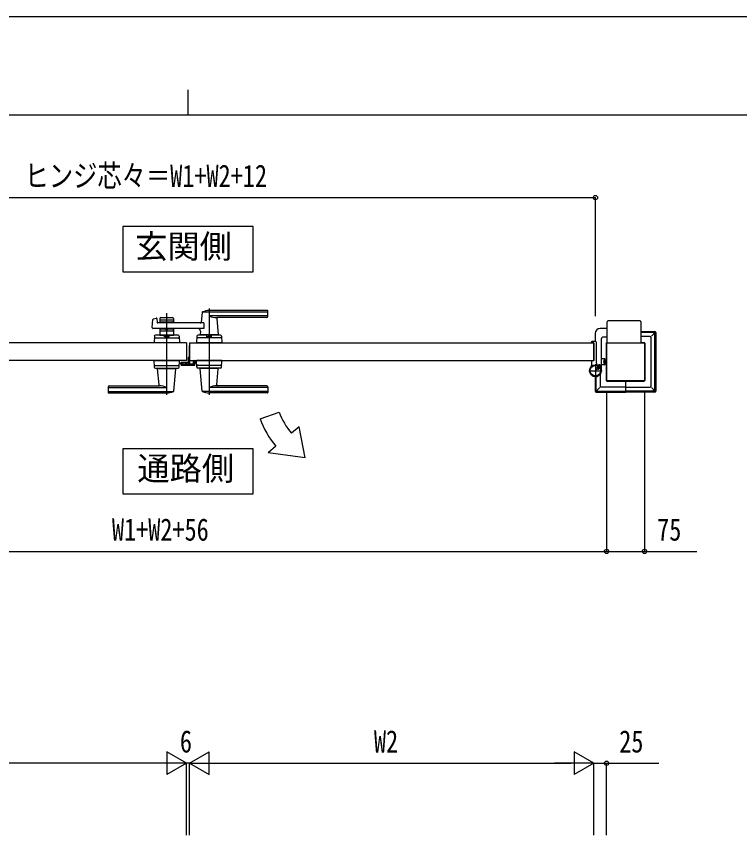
# Model space of a CAD drawing. Units: millimetres, scale not verified. Extents: x -4205 to 4205, y -2970 to 2970.
# Drawn here: x -344 to 1086, y 1319 to 2970 of the extents above; entities that cross this region are included whole.
import ezdxf
from ezdxf.enums import TextEntityAlignment as Align

# ---------------------------------------------------------------- set-up
doc = ezdxf.new("R2010")
doc.units = ezdxf.units.MM
doc.header["$LTSCALE"] = 10
for name, color, linetype in [('0-1_USER1', 3, 'Continuous'), ('0-2_YKK_12', 2, 'Continuous'), ('0-3_YKK_13', 4, 'Continuous'), ('0-4_YKK_A1', 4, 'Continuous'), ('0-5_YKK_D', 6, 'Continuous'), ('0-6_YKK_ZWAK', 7, 'Continuous')]:
    doc.layers.add(name, color=color, linetype=linetype)
doc.styles.add('ＭＳ ゴシック', font='')
doc.styles.get('ＭＳ ゴシック').set_extended_font_data('MS Gothic')

msp = doc.modelspace()

# ---------------------------------------------------------------- linework, layer by layer
at = {"layer": '0-1_USER1'}
for points in [[(-133.78, 2554.58), (-133.78, 2465.33), (123.82, 2465.33), (123.82, 2554.58)], [(-133.78, 2115.14), (-133.78, 2025.89), (123.82, 2025.89), (123.82, 2115.14)]]:
    msp.add_lwpolyline(points, close=True, dxfattribs=at)
at = {"layer": '0-2_YKK_12'}
for p, q in [((-46.98, 2221.55), (-46.98, 2383.1)), ((37.02, 2392.55), (37.02, 2221.55))]:
    msp.add_line(p, q, dxfattribs=at)
at = {"layer": '0-3_YKK_13'}
for p, q in [((-2.03, 2319.55), (-1.98, 2319.55)), ((-2.03, 2297.35), (-2.03, 2319.55)), ((-4.03, 2288.15), (-4.03, 2295.85)), ((-2.53, 2297.35), (-2.03, 2297.35)), ((-18.94, 2282.14), (-18.94, 2285.25)), ((-17.94, 2286.25), (-17.44, 2286.25)), ((-17.44, 2286.25), (-17.33, 2286.15)), ((6.88, 2280.14), (-16.94, 2280.14)), ((-16.83, 2286.1), (-7.53, 2286.1)), ((-7.03, 2286.15), (-6.03, 2286.15)), ((-2.03, 2294.85), (-2.03, 2290.55)), ((7.37, 2289.55), (8.87, 2289.55)), ((8.87, 2289.55), (8.87, 2282.14))]:
    msp.add_line(p, q, dxfattribs=at)
for centre, radius, start, end in [((-2.53, 2295.85), 1.5, 90, 180), ((-1.53, 2294.85), 0.5, 154.15409, 180), ((-1.03, 2290.55), 1, 180, 198.19765)]:
    msp.add_arc(centre, radius, start, end, dxfattribs=at)
for centre, major_axis, ratio, start_param, end_param in [((-17.93, 2285.25), (0.709, -0.709), 0.997265, 2.357564, 3.9256213), ((-16.93, 2282.15), (1.42, 1.42), 0.997265, 2.357564, 3.9256213), ((-16.83, 2286.12), (0.5, 0), 0.052408, 3.1415927, 4.712389), ((-7.53, 2286.12), (0.5, 0), 0.052408, 4.712389, 6.2831853), ((-6.03, 2288.15), (0, -2), 0.99863, 6.2831853, 7.8539816), ((6.87, 2282.15), (-1.42, 1.42), 0.997265, 2.357564, 3.9256213)]:
    msp.add_ellipse(centre, major_axis=major_axis, ratio=ratio, start_param=start_param, end_param=end_param, dxfattribs=at)
at = {"layer": '0-4_YKK_A1'}
for p, q in [((22.97, 2384.93), (21.27, 2365.86)), ((152.02, 2385.53), (23.23, 2385.53)), ((152.02, 2388.55), (37.02, 2388.55)), ((153.02, 2376.55), (153.02, 2387.55)), ((-75.81, 2355.21), (-74.59, 2370.61)), ((-73.08, 2372.4), (-67.66, 2373.75)), ((-66.42, 2372.83), (-66.03, 2365)), ((26.58, 2364.05), (-65.03, 2364.05)), ((-60.48, 2372.55), (-60.48, 2364.05)), ((-33.48, 2369.55), (-60.48, 2369.55)), ((-58.48, 2374.55), (-35.48, 2374.55)), ((-49.4, 2365.55), (-58.48, 2365.55)), ((-47.34, 2367.19), (-48.69, 2365.84)), ((-46.63, 2367.19), (-45.28, 2365.84)), ((-35.48, 2365.55), (-44.57, 2365.55)), ((-33.48, 2372.55), (-33.48, 2364.05)), ((152.02, 2377.88), (37.02, 2377.88)), ((151.02, 2374.55), (52, 2374.55)), ((52.19, 2372.36), (54.99, 2340.87)), ((824.02, 2324.55), (824.02, 2366.05)), ((889.02, 2368.05), (826.02, 2368.05)), ((891.02, 2366.05), (891.02, 2324.55)), ((-60.48, 2353.05), (-60.48, 2339.55)), ((-33.48, 2347.55), (-60.48, 2347.55)), ((-49.4, 2351.55), (-58.48, 2351.55)), ((-47.34, 2349.9), (-48.69, 2351.26)), ((-46.63, 2349.9), (-45.28, 2351.26)), ((-35.48, 2351.55), (-44.57, 2351.55)), ((-33.48, 2353.05), (-33.48, 2339.55)), ((19.65, 2347.6), (19.05, 2340.86)), ((824.02, 2353.05), (810.52, 2353.05)), ((891.02, 2347.05), (918.52, 2347.05)), ((919.94, 2346.46), (911.52, 2338.05)), ((-71.54, 2337.61), (-71.98, 2324.55)), ((-69.71, 2334.55), (-24.25, 2334.55)), ((-24.41, 2339.55), (-69.55, 2339.55)), ((-60.48, 2339.55), (-33.48, 2339.55)), ((-51.48, 2336.75), (-51.48, 2339.55)), ((-51.48, 2336.75), (-42.48, 2336.75)), ((-22.42, 2337.61), (-21.98, 2324.55)), ((12.46, 2337.61), (12.02, 2324.55)), ((59.75, 2334.55), (14.29, 2334.55)), ((59.59, 2339.55), (14.45, 2339.55)), ((55.02, 2340.54), (19.02, 2340.54)), ((19.02, 2339.55), (19.02, 2340.54)), ((54.69, 2340.54), (19.35, 2340.54)), ((22.02, 2340.54), (19.85, 2340.54)), ((32.52, 2336.75), (32.52, 2339.55)), ((54.69, 2340.54), (52.02, 2340.54)), ((55.02, 2339.55), (55.02, 2340.54)), ((61.58, 2337.61), (62.02, 2324.55)), ((800.52, 2343.05), (800.52, 2327.05)), ((812.52, 2332.05), (812.52, 2269.55)), ((824.02, 2336.05), (816.52, 2336.05)), ((917.42, 2344.95), (891.02, 2344.95)), ((909.52, 2337.05), (891.02, 2337.05)), ((910.52, 2336.05), (910.52, 2238.05)), ((918.42, 2230.15), (918.42, 2343.95)), ((920.52, 2345.05), (920.52, 2229.04)), ((-21.98, 2324.55), (-71.98, 2324.55)), ((62.02, 2324.55), (12.02, 2324.55)), ((32.27, 2324.55), (41.77, 2324.55)), ((793.02, 2325.35), (793.02, 2326.05)), ((797.72, 2324.85), (793.52, 2324.85)), ((801.02, 2327.05), (794.02, 2327.05)), ((798.02, 2289.55), (798.02, 2324.55)), ((803.02, 2284.49), (803.02, 2325.05)), ((822.52, 2324.05), (822.52, 2250.05)), ((824.02, 2325.05), (823.52, 2325.05)), ((891.02, 2325.05), (897.52, 2325.05)), ((898.52, 2324.05), (898.52, 2250.05)), ((-71.54, 2276.48), (-71.98, 2289.55)), ((-71.98, 2289.55), (-21.98, 2289.55)), ((-69.71, 2279.55), (-24.25, 2279.55)), ((-22.42, 2276.48), (-21.98, 2289.55)), ((12.46, 2276.48), (12.02, 2289.55)), ((62.02, 2289.55), (12.02, 2289.55)), ((59.75, 2279.55), (14.29, 2279.55)), ((61.58, 2276.48), (62.02, 2289.55)), ((793.02, 2288.75), (793.02, 2279.71)), ((797.72, 2289.25), (793.52, 2289.25)), ((801.02, 2282.55), (801.02, 2256.55)), ((812.57, 2281.1), (802.51, 2271.04)), ((819.72, 2281.05), (812.52, 2281.05)), ((819.21, 2291.8), (819.72, 2291.8)), ((819.72, 2291.8), (819.72, 2282.3)), ((-69.55, 2274.55), (-24.41, 2274.55)), ((-64.98, 2274.55), (-64.98, 2273.55)), ((-64.98, 2273.55), (-28.98, 2273.55)), ((-62.15, 2241.73), (-64.96, 2273.22)), ((-32.93, 2229.15), (-29.01, 2273.22)), ((-28.98, 2274.55), (-28.98, 2273.55)), ((59.59, 2274.55), (14.45, 2274.55)), ((19.02, 2274.55), (19.02, 2273.55)), ((55.02, 2273.55), (19.02, 2273.55)), ((22.97, 2229.15), (19.05, 2273.22)), ((52.19, 2241.73), (55, 2273.22)), ((55.02, 2274.55), (55.02, 2273.55)), ((788.02, 2269.55), (814.02, 2269.55)), ((803.49, 2274.85), (806.91, 2278.26)), ((806.32, 2272.02), (803.49, 2274.85)), ((803.96, 2274.39), (807.44, 2277.87)), ((805.86, 2272.49), (809.34, 2275.97)), ((809.73, 2275.43), (806.32, 2272.02)), ((807.44, 2277.87), (808.2, 2278.63)), ((809.34, 2275.97), (810.1, 2276.73)), ((810.52, 2263.07), (810.52, 2238.05)), ((800.52, 2258.05), (800.52, 2229.04)), ((802.62, 2230.15), (802.62, 2258.16)), ((823.52, 2249.05), (860.02, 2249.05)), ((860.52, 2248.55), (860.52, 2227.55)), ((861.02, 2249.05), (897.52, 2249.05)), ((-162.98, 2237.55), (-162.98, 2226.55)), ((-161.98, 2236.22), (-46.98, 2236.22)), ((-160.98, 2239.55), (-61.96, 2239.55)), ((152.02, 2236.22), (37.02, 2236.22)), ((151.02, 2239.55), (52, 2239.55)), ((153.02, 2237.55), (153.02, 2226.55)), ((809.52, 2236.05), (801.1, 2227.63)), ((860.02, 2237.05), (811.52, 2237.05)), ((861.02, 2237.05), (909.52, 2237.05)), ((911.52, 2236.05), (919.94, 2227.63)), ((-161.98, 2228.56), (-33.19, 2228.56)), ((-161.98, 2225.55), (-46.98, 2225.55)), ((152.02, 2228.56), (23.23, 2228.56)), ((152.02, 2225.55), (37.02, 2225.55)), ((802.51, 2227.05), (860.02, 2227.05)), ((803.62, 2229.15), (860.02, 2229.15)), ((917.42, 2229.15), (861.02, 2229.15)), ((918.52, 2227.05), (861.02, 2227.05)), ((137.73, 2174.05), (175.32, 2187.73)), ((214.95, 2158.48), (199.63, 2145.63)), ((226.88, 2097.05), (214.95, 2158.48)), ((168.99, 2119.91), (153.67, 2107.06)), ((226.88, 2097.05), (153.67, 2107.06))]:
    msp.add_line(p, q, dxfattribs=at)
at = {"layer": '0-4_YKK_A1', "color": 7}
for p, q in [((-3.28, 2285.35), (-3.28, 2295.55)), ((-2.28, 2296.55), (-1.98, 2296.55)), ((-16.98, 2283.05), (-16.98, 2284.85)), ((-15.98, 2285.85), (-14.78, 2285.85)), ((-15.98, 2284.55), (-15.98, 2283.65)), ((6.02, 2282.05), (-15.98, 2282.05)), ((-14.78, 2284.85), (-15.68, 2284.85)), ((-15.68, 2283.35), (-9.28, 2283.35)), ((-14.48, 2285.55), (-14.48, 2285.15)), ((-10.48, 2285.15), (-10.48, 2285.55)), ((-10.18, 2285.85), (-8.98, 2285.85)), ((-9.28, 2284.85), (-10.18, 2284.85)), ((-8.98, 2283.65), (-8.98, 2284.55)), ((-7.98, 2284.85), (-7.98, 2283.65)), ((-7.68, 2283.35), (-5.28, 2283.35)), ((-1.98, 2295.05), (-1.98, 2283.35)), ((-1.68, 2283.05), (5.72, 2283.05)), ((5.52, 2289.55), (6.72, 2289.55)), ((5.72, 2288.55), (5.52, 2288.55)), ((6.02, 2283.35), (6.02, 2288.25)), ((7.02, 2289.25), (7.02, 2283.05))]:
    msp.add_line(p, q, dxfattribs=at)
at = {"layer": '0-4_YKK_A1'}
for points in [[(26.58, 2364.05), (26.58, 2353.05), (-73.81, 2353.05)], [(-51.48, 2336.75), (-42.48, 2336.75), (-42.48, 2339.55)], [(32.52, 2336.75), (41.52, 2336.75), (41.52, 2339.55)], [(-7.98, 2324.55), (-7.98, 2289.55), (-807.98, 2289.55)], [(-7.98, 2324.55), (-807.98, 2324.55), (-807.98, 2289.55)], [(-1.98, 2324.55), (-1.98, 2289.55), (798.02, 2289.55)], [(-1.98, 2324.55), (798.02, 2324.55), (798.02, 2289.55)], [(807.74, 2279.09), (806.68, 2280.15), (807.94, 2280.88)], [(806.91, 2278.26), (807.74, 2279.09), (810.57, 2276.27), (809.73, 2275.43)], [(809.33, 2280.83), (808.62, 2278.78), (809, 2277.53)], [(820.22, 2293.55), (819.72, 2293.05), (812.52, 2293.05)], [(817.58, 2289.2), (819.64, 2288.19), (820.25, 2287.05)], [(817.58, 2284.9), (819.64, 2285.9), (820.25, 2287.05)], [(819.21, 2291.8), (819.21, 2282.3), (819.72, 2282.3)], [(820.22, 2280.55), (819.72, 2281.05), (819.72, 2293.05)], [(812.3, 2277.86), (810.25, 2277.15), (809, 2277.53)], [(810.57, 2276.27), (811.63, 2275.21), (812.35, 2276.47)]]:
    msp.add_lwpolyline(points, dxfattribs=at)
msp.add_lwpolyline([(898.02, 2249.55), (823.02, 2249.55), (823.02, 2324.55), (898.02, 2324.55)], close=True, dxfattribs=at)
for radius in [11.5, 10.35]:
    msp.add_circle((801.02, 2269.55), radius, dxfattribs=at)
for centre, radius, start, end in [((23.96, 2384.86), 1, 113.30607, 174.91858), ((37.02, 2354.55), 34, 90, 113.30607), ((152.02, 2387.55), 1, 0, 90), ((152.02, 2384.53), 1, 0, 90), ((152.02, 2378.88), 1, 270, 0), ((-72.6, 2370.46), 2, 104.03624, 175.49449), ((-67.42, 2372.78), 1, 2.86241, 104.03624), ((-65.03, 2365.05), 1, 182.86241, 270), ((-58.48, 2372.55), 2, 90, 180), ((-58.48, 2367.55), 2, 180, 270), ((-49.4, 2366.55), 1, 270, 315), ((-46.98, 2366.84), 0.5, 45, 135), ((-44.57, 2366.55), 1, 225, 270), ((-35.48, 2372.55), 2, 0, 90), ((-35.48, 2367.55), 2, 270, 0), ((19.28, 2366.04), 2, 270, 354.91858), ((50.81, 2404.52), 30, 242.63879, 272.27092), ((54.18, 2372.55), 2, 90, 185.08142), ((151.02, 2376.55), 2, 270, 0), ((826.02, 2366.05), 2, 90, 180), ((889.02, 2366.05), 2, 0, 90), ((-73.81, 2355.05), 2, 175.49449, 270), ((-58.48, 2349.55), 2, 90, 180), ((-49.4, 2350.55), 1, 45, 90), ((-46.98, 2350.26), 0.5, 225, 315), ((-44.57, 2350.55), 1, 90, 135), ((-35.48, 2349.55), 2, 0, 90), ((14.67, 2348.04), 5, 354.91858, 90), ((810.52, 2343.05), 10, 90, 180), ((-69.71, 2332.55), 2, 90, 178.09085), ((-69.55, 2337.55), 2, 90, 178.09085), ((-46.98, 2327.14), 10.61, 64.90378, 115.09622), ((-24.41, 2337.55), 2, 1.90915, 90), ((-24.25, 2332.55), 2, 1.90915, 90), ((14.29, 2332.55), 2, 90, 178.09085), ((14.45, 2337.55), 2, 90, 178.09085), ((19.35, 2340.84), 0.3, 174.91858, 270), ((37.02, 2327.14), 10.61, 64.90378, 115.09622), ((54.69, 2340.84), 0.3, 270, 5.08142), ((59.59, 2337.55), 2, 1.90915, 90), ((59.75, 2332.55), 2, 1.90915, 90), ((816.52, 2332.05), 4, 90, 180), ((909.52, 2336.05), 1, 0, 90), ((917.42, 2343.95), 1, 0, 90), ((794.02, 2326.05), 1, 90, 180), ((793.52, 2325.35), 0.5, 180, 270), ((797.72, 2324.55), 0.3, 0, 90), ((801.02, 2325.05), 2, 0, 90), ((823.52, 2324.05), 1, 90, 180), ((897.52, 2324.05), 1, 0, 90), ((-69.71, 2281.55), 2, 181.90915, 270), ((-24.25, 2281.55), 2, 270, 358.09085), ((14.29, 2281.55), 2, 181.90915, 270), ((59.75, 2281.55), 2, 270, 358.09085), ((801.02, 2269.55), 11.5, 141.98772, 64.89722), ((788.02, 2279.71), 5, 321.98772, 0), ((793.52, 2288.75), 0.5, 90, 180), ((797.72, 2289.55), 0.3, 270, 0), ((808.02, 2284.49), 5, 180.00002, 244.89722), ((808.59, 2279.76), 1.3, 59.0353, 120), ((804.63, 2273.15), 9, 30.9647, 59.0353), ((823.88, 2287.05), 6.66, 134.51496, 225.48504), ((-69.55, 2276.55), 2, 181.90915, 270), ((-64.66, 2273.25), 0.3, 90, 185.08142), ((-29.31, 2273.25), 0.3, 354.91858, 90), ((-24.41, 2276.55), 2, 270, 358.09085), ((14.45, 2276.55), 2, 181.90915, 270), ((19.35, 2273.25), 0.3, 90, 185.08142), ((54.7, 2273.25), 0.3, 354.91858, 90), ((59.59, 2276.55), 2, 270, 358.09085), ((811.23, 2277.12), 1.3, 330, 30.9647), ((823.52, 2250.05), 1, 180, 270), ((823.52, 2250.05), 1, 180, 270), ((897.52, 2250.05), 1, 270, 0), ((-160.98, 2237.55), 2, 90, 180), ((-161.98, 2235.22), 1, 90, 180), ((-161.98, 2229.56), 1, 180, 270), ((-64.15, 2241.55), 2, 270, 5.08142), ((-60.77, 2209.57), 30, 62.63879, 92.27092), ((50.81, 2209.57), 30, 87.72908, 117.36121), ((54.19, 2241.55), 2, 174.91858, 270), ((151.02, 2237.55), 2, 0, 90), ((152.02, 2235.22), 1, 0, 90), ((152.02, 2229.56), 1, 270, 0), ((803.62, 2230.15), 1, 180, 270), ((811.52, 2238.05), 1, 180, 270), ((909.52, 2238.05), 1, 270, 0), ((917.42, 2230.15), 1, 270, 0), ((-161.98, 2226.55), 1, 180, 270), ((-46.98, 2259.55), 34, 270, 293.30607), ((-33.93, 2229.24), 1, 293.30607, 354.91858), ((23.97, 2229.24), 1, 185.08142, 246.69393), ((37.02, 2259.55), 34, 246.69393, 270), ((152.02, 2226.55), 1, 270, 0), ((306.88, 2235.62), 140, 200.00072, 220.00072), ((306.88, 2235.62), 180, 200.00072, 220.00072)]:
    msp.add_arc(centre, radius, start, end, dxfattribs=at)
at = {"layer": '0-4_YKK_A1', "color": 7}
for centre, radius, start, end in [((-2.28, 2295.55), 1, 90, 180), ((-15.98, 2284.85), 1, 90, 180), ((-15.98, 2283.05), 1, 180, 270), ((-15.68, 2284.55), 0.3, 89.99863, 180), ((-15.68, 2283.65), 0.3, 180, 269.99863), ((-14.78, 2285.55), 0.3, 360, 89.99863), ((-14.78, 2285.15), 0.3, 269.99863, 359.99863), ((-10.18, 2285.55), 0.3, 89.99863, 180.00291), ((-10.18, 2285.15), 0.3, 180, 269.99863), ((-9.28, 2284.55), 0.3, 359.99709, 89.99863), ((-9.28, 2283.65), 0.3, 269.99863, 359.99863), ((-8.98, 2284.85), 1, 360, 90), ((-7.68, 2283.65), 0.3, 180, 269.99863), ((-5.28, 2285.35), 2, 269.99863, 359.99863), ((-1.68, 2283.35), 0.3, 180, 269.99863), ((5.52, 2289.05), 0.5, 90, 180), ((5.52, 2289.05), 0.5, 180, 270), ((5.72, 2288.25), 0.3, 360, 89.99863), ((5.72, 2283.35), 0.3, 269.99863, 359.99863), ((6.02, 2283.05), 1, 269.99863, 359.99863), ((6.72, 2289.25), 0.3, 360, 89.99863)]:
    msp.add_arc(centre, radius, start, end, dxfattribs=at)
at = {"layer": '0-4_YKK_A1'}
for centre, major_axis, ratio, start_param, end_param in [((918.51, 2345.04), (1.42, 1.42), 0.995146, 5.5002201, 7.0661505), ((860.02, 2248.55), (0, -0.501), 0.997564, 1.5707963, 3.1415927), ((861.02, 2248.55), (0, -0.501), 0.997564, 3.1415927, 4.712389), ((802.52, 2229.05), (-1.42, -1.42), 0.995146, 5.5002201, 7.0661505), ((860.02, 2227.55), (0, 0.501), 0.997564, 3.1415927, 4.712389), ((861.02, 2227.55), (0, 0.501), 0.997564, 1.5707963, 3.1415927), ((918.51, 2229.05), (1.42, -1.42), 0.995146, 5.5002201, 7.0661505)]:
    msp.add_ellipse(centre, major_axis=major_axis, ratio=ratio, start_param=start_param, end_param=end_param, dxfattribs=at)
at = {"layer": '0-5_YKK_D'}
for p, q in [((-810.98, 2612.05), (801.02, 2612.05)), ((801.02, 2377.55), (801.02, 2613.05)), ((823.02, 2229.55), (823.02, 1911.05)), ((823.02, 2229.55), (823.02, 1911.05)), ((898.02, 2229.55), (898.02, 1911.05)), ((-832.98, 1912.05), (823.02, 1912.05)), ((-7.98, 1492.84), (-46.95, 1515.34)), ((-46.95, 1515.34), (-46.95, 1470.34)), ((-1.98, 1492.84), (36.99, 1515.34)), ((36.99, 1470.34), (36.99, 1515.34)), ((798.02, 1492.84), (759.05, 1515.34)), ((759.05, 1515.34), (759.05, 1470.34)), ((-52.98, 1492.84), (-762.98, 1492.84)), ((-7.98, 1492.84), (-85.92, 1492.84)), ((-7.98, 1492.84), (-46.95, 1470.34)), ((-7.98, 1350.39), (-7.98, 1493.84)), ((-7.98, 1350.39), (-7.98, 1493.84)), ((-1.98, 1492.84), (-7.98, 1492.84)), ((-1.98, 1350.39), (-1.98, 1493.84)), ((-1.98, 1350.39), (-1.98, 1493.84)), ((-1.98, 1492.84), (36.99, 1470.34)), ((-1.98, 1492.84), (75.96, 1492.84)), ((43.02, 1492.84), (753.02, 1492.84)), ((798.02, 1492.84), (720.08, 1492.84)), ((798.02, 1492.84), (759.05, 1470.34)), ((798.02, 1350.39), (798.02, 1493.84)), ((798.02, 1350.39), (798.02, 1493.84)), ((823.02, 1350.39), (823.02, 1493.84))]:
    msp.add_line(p, q, dxfattribs=at)
for points in [[(823.02, 1912.05), (898.02, 1912.05), (1001.42, 1912.05)], [(798.02, 1492.84), (823.02, 1492.84), (926.42, 1492.84)]]:
    msp.add_lwpolyline(points, dxfattribs=at)
for centre in [(801.02, 2612.05), (823.02, 1912.05), (823.02, 1912.05), (898.02, 1912.05), (823.02, 1492.84)]:
    msp.add_circle(centre, 4.25, dxfattribs=at)
at = {"layer": '0-6_YKK_ZWAK'}
for p, q in [((-4.98, 2825), (-4.98, 2775)), ((3895.02, 2775), (-3904.98, 2775))]:
    msp.add_line(p, q, dxfattribs=at)
msp.add_lwpolyline([(-4205, -2970), (4205, -2970), (4205, 2970), (-4205, 2970)], close=True, dxfattribs=at)

# ---------------------------------------------------------------- texts
at = {"layer": '0-1_USER1', "style": 'ＭＳ ゴシック'}
for s, p in [('玄関側', (-109.4, 2478.08)), ('通路側', (-105.07, 2038.64))]:
    msp.add_text(s, height=46.74, dxfattribs=at).set_placement(p, align=Align.BOTTOM_LEFT)
at = {"layer": '0-5_YKK_D', "style": 'ＭＳ ゴシック', "width": 0.8}
for s, p in [('ヒンジ芯々＝W1+W2+12', (-328.18, 2620.05)), ('W1+W2+56', (-155.38, 1920.05)), ('75', (923.02, 1920.05)), ('6', (-20.98, 1500.84)), ('W2', (362.82, 1500.84)), ('25', (848.02, 1500.84))]:
    msp.add_text(s, height=43.99, dxfattribs=at).set_placement(p, align=Align.BOTTOM_LEFT)

doc.saveas('drawing.dxf')
